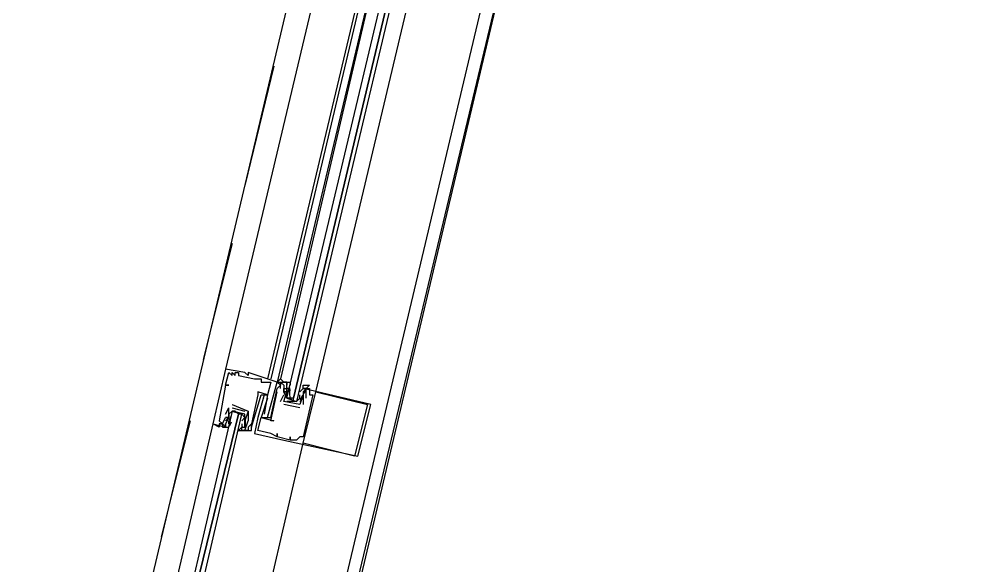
# Model space of a CAD drawing. Header units: feet. Extents: x -84 to 198, y -22 to 181.
# Drawn here: x 71.307 to 75.291, y 13.658 to 15.918 of the extents above; entities that cross this region are included whole.
import ezdxf

# ---------------------------------------------------------------- set-up
doc = ezdxf.new("R2010")
doc.units = ezdxf.units.FT
doc.layers.add('A-LINEA', color=7, linetype='CONTINUOUS')

msp = doc.modelspace()

# ---------------------------------------------------------------- linework, layer by layer
at = {"layer": 'A-LINEA'}
for p, q in [((73.6667, 17.6178), (71.9067, 10.1778)), ((71.3067, 11.2844), (72.7733, 17.4844)), ((72.0667, 11.1111), (73.5333, 17.2978)), ((72.7733, 17.0578), (72.16, 14.4711)), ((72.9467, 17.0178), (72.3333, 14.4311)), ((72.96, 17.0178), (72.3467, 14.4311)), ((72.9867, 17.0044), (72.3733, 14.4178)), ((72.9867, 17.0044), (72.3867, 14.4311)), ((72.5333, 14.3778), (73.1467, 16.9644)), ((72.36, 15.7244), (72.24, 15.2311)), ((72.1867, 14.9911), (72.0667, 14.5111)), ((72.16, 14.4711), (72.16, 14.4711)), ((72.1733, 14.4578), (72.1733, 14.4578)), ((72.1867, 14.4578), (72.1867, 14.4578)), ((72.1867, 14.4444), (72.1867, 14.4444)), ((72.2, 14.4578), (72.2, 14.4578)), ((72.2, 14.4444), (72.2, 14.4444)), ((72.2133, 14.4578), (72.2133, 14.4578)), ((72.2133, 14.4444), (72.2133, 14.4444)), ((72.24, 14.4578), (72.24, 14.4578)), ((72.2533, 14.4578), (72.2533, 14.4578)), ((72.2533, 14.4444), (72.2533, 14.4444)), ((72.28, 14.4311), (72.28, 14.4311)), ((72.2933, 14.4311), (72.2933, 14.4311)), ((72.3067, 14.4311), (72.3067, 14.4311)), ((72.3867, 14.4311), (72.3733, 14.4178)), ((72.3867, 14.4311), (72.3733, 14.4178)), ((72.3867, 14.4311), (72.3733, 14.4178)), ((72.16, 14.4044), (72.16, 14.4044)), ((72.16, 14.4044), (72.16, 14.4044)), ((72.1733, 14.4044), (72.1733, 14.4044)), ((72.3067, 14.4178), (72.3067, 14.4178)), ((72.3467, 14.4178), (72.3467, 14.4178)), ((72.3733, 14.4178), (72.3733, 14.4178)), ((72.3733, 14.4178), (72.3733, 14.4178)), ((72.3733, 14.3911), (72.3733, 14.3911)), ((72.3733, 14.3911), (72.3733, 14.3911)), ((72.3867, 14.4178), (72.3867, 14.4178)), ((72.3867, 14.4178), (72.3867, 14.4178)), ((72.3867, 14.4044), (72.3867, 14.4044)), ((72.3867, 14.4044), (72.3867, 14.4044)), ((72.3867, 14.4044), (72.3867, 14.4044)), ((72.3867, 14.3911), (72.3867, 14.3911)), ((72.4, 14.4044), (72.4, 14.4044)), ((72.4, 14.3911), (72.4, 14.3911)), ((72.4133, 14.4178), (72.4133, 14.4178)), ((72.4133, 14.4044), (72.4133, 14.4044)), ((72.4133, 14.3911), (72.4133, 14.3911)), ((72.4133, 14.3911), (72.4133, 14.3911)), ((72.4267, 14.3911), (72.4133, 14.3911)), ((72.4258, 14.3622), (72.4252, 14.3826)), ((72.4265, 14.3813), (72.4255, 14.3932)), ((72.4259, 14.376), (72.4256, 14.3943)), ((72.4267, 14.3911), (72.4267, 14.3911)), ((72.4667, 14.3778), (72.48, 14.3911)), ((72.48, 14.3911), (72.48, 14.3911)), ((72.4903, 14.387), (72.4818, 14.3708)), ((72.4933, 14.3911), (72.4933, 14.3911)), ((72.5067, 14.3911), (72.5067, 14.3911)), ((72.2933, 14.3778), (72.2933, 14.3778)), ((72.2933, 14.3644), (72.2933, 14.3644)), ((72.3067, 14.3644), (72.3067, 14.3644)), ((72.32, 14.3644), (72.32, 14.3644)), ((72.32, 14.3511), (72.32, 14.3511)), ((72.3333, 14.3644), (72.3333, 14.3644)), ((72.3333, 14.3644), (72.3333, 14.3644)), ((72.3333, 14.3511), (72.3333, 14.3511)), ((72.3733, 14.3778), (72.3733, 14.3778)), ((72.3867, 14.3378), (72.4, 14.3644)), ((72.4, 14.3778), (72.4, 14.3778)), ((72.4, 14.3778), (72.4, 14.3778)), ((72.4, 14.3644), (72.4, 14.3644)), ((72.4133, 14.3778), (72.4133, 14.3778)), ((72.4133, 14.3778), (72.4133, 14.3778)), ((72.4133, 14.3644), (72.4133, 14.3644)), ((72.4265, 14.3546), (72.4255, 14.3665)), ((72.4267, 14.3511), (72.44, 14.3378)), ((72.4667, 14.3778), (72.4667, 14.3778)), ((72.4667, 14.3511), (72.4667, 14.3511)), ((72.478, 14.3616), (72.4684, 14.3436)), ((72.4752, 14.3533), (72.4689, 14.3432)), ((72.48, 14.3778), (72.48, 14.3778)), ((72.48, 14.3644), (72.48, 14.3644)), ((72.48, 14.3644), (72.48, 14.3644)), ((72.48, 14.3644), (72.48, 14.3644)), ((72.48, 14.3511), (72.48, 14.3511)), ((72.48, 14.3511), (72.48, 14.3511)), ((72.4885, 14.38), (72.4823, 14.3698)), ((72.4933, 14.3511), (72.4933, 14.3511)), ((72.5067, 14.3644), (72.5067, 14.3644)), ((72.52, 14.3644), (72.52, 14.3644)), ((72.5333, 14.3778), (72.5333, 14.3778)), ((72.16, 14.2844), (72.1733, 14.3111)), ((72.1733, 14.3111), (72.1733, 14.3111)), ((72.1733, 14.3111), (72.1733, 14.3111)), ((72.1867, 14.3244), (72.2533, 14.2978)), ((72.1867, 14.3244), (72.1867, 14.3244)), ((72.1867, 14.3111), (72.1867, 14.3111)), ((72.1867, 14.3111), (72.24, 14.2978)), ((72.1867, 14.3111), (72.1867, 14.3111)), ((72.3867, 14.3378), (72.3867, 14.3378)), ((72.4, 14.3378), (72.4, 14.3378)), ((72.4, 14.3378), (72.4, 14.3378)), ((72.4667, 14.3111), (72.4, 14.3244)), ((72.4, 14.3244), (72.4, 14.3244)), ((72.4533, 14.3378), (72.4133, 14.3378)), ((72.4667, 14.3244), (72.4667, 14.3244)), ((72.4667, 14.3244), (72.4667, 14.3244)), ((72.4667, 14.3111), (72.4667, 14.3111)), ((72.48, 14.3244), (72.48, 14.3244)), ((72.7467, 14.3244), (72.7467, 14.3244)), ((72.76, 14.3244), (72.76, 14.3244)), ((72.16, 14.2844), (72.16, 14.2844)), ((72.16, 14.2711), (72.16, 14.2711)), ((72.16, 14.2711), (72.16, 14.2711)), ((72.1733, 14.2711), (72.1733, 14.2711)), ((72.1733, 14.2711), (72.1733, 14.2711)), ((72.1753, 14.2606), (72.1849, 14.2786)), ((72.1782, 14.2689), (72.1844, 14.279)), ((72.1867, 14.2844), (72.1867, 14.2844)), ((72.2, 14.2978), (72.2133, 14.2844)), ((72.2267, 14.2844), (72.2267, 14.2844)), ((72.2267, 14.2711), (72.2267, 14.2711)), ((72.24, 14.2978), (72.24, 14.2978)), ((72.24, 14.2978), (72.24, 14.2978)), ((72.2401, 14.2676), (72.2412, 14.2557)), ((72.2533, 14.2978), (72.2533, 14.2578)), ((72.2533, 14.2978), (72.2533, 14.2978)), ((72.2533, 14.2978), (72.2533, 14.2978)), ((72.2933, 14.2711), (72.2933, 14.2711)), ((72.3067, 14.2711), (72.3067, 14.2711)), ((72.3067, 14.2711), (72.3067, 14.2711)), ((72.32, 14.2844), (72.32, 14.2844)), ((72.3333, 14.2844), (72.3333, 14.2844)), ((72.3333, 14.2711), (72.3333, 14.2711)), ((72.3467, 14.2711), (72.3467, 14.2711)), ((72.0133, 14.2578), (71.8933, 13.7778)), ((72.1067, 14.2444), (72.1067, 14.2444)), ((72.1333, 14.2578), (72.1333, 14.2578)), ((72.1333, 14.2444), (72.1333, 14.2444)), ((72.1467, 14.2444), (72.1467, 14.2444)), ((72.1467, 14.2444), (72.1467, 14.2444)), ((72.16, 14.2578), (72.16, 14.2578)), ((72.16, 14.2444), (72.16, 14.2444)), ((72.16, 14.2311), (72.16, 14.2311)), ((72.1733, 14.2578), (72.1733, 14.2578)), ((72.1733, 14.2444), (72.1733, 14.2578)), ((72.1733, 14.2444), (72.1733, 14.2444)), ((72.1733, 14.2444), (72.1733, 14.2444)), ((72.1764, 14.2352), (72.1848, 14.2514)), ((72.1782, 14.2422), (72.1844, 14.2524)), ((72.2267, 14.2444), (72.2267, 14.2311)), ((72.2267, 14.2444), (72.2267, 14.2444)), ((72.2267, 14.2311), (72.2267, 14.2311)), ((72.2268, 14.2409), (72.2278, 14.229)), ((72.24, 14.2578), (72.24, 14.2578)), ((72.24, 14.2578), (72.24, 14.2578)), ((72.24, 14.2444), (72.24, 14.2444)), ((72.2408, 14.2462), (72.2411, 14.2279)), ((72.2409, 14.2601), (72.2414, 14.2397)), ((72.2533, 14.2578), (72.2533, 14.2578)), ((72.2533, 14.2311), (72.2533, 14.2311)), ((72.2667, 14.2444), (72.2667, 14.2444)), ((72.2667, 14.2444), (72.2667, 14.2444)), ((72.2667, 14.2311), (72.2667, 14.2311)), ((72.3467, 14.2578), (72.3467, 14.2578)), ((72.36, 14.2578), (72.36, 14.2578)), ((72.2267, 14.2178), (72.2267, 14.2178)), ((72.24, 14.2178), (72.24, 14.2178)), ((72.2533, 14.2178), (72.2533, 14.2178)), ((72.2667, 14.2178), (72.2667, 14.2178)), ((72.28, 14.2044), (72.28, 14.2044)), ((72.2933, 14.2178), (72.2933, 14.2178)), ((72.3467, 14.2044), (72.3467, 14.2044)), ((72.3733, 14.2044), (72.3733, 14.2044)), ((72.3733, 14.1911), (72.3733, 14.1911)), ((72.3733, 14.1911), (72.3733, 14.1911)), ((72.4267, 14.1911), (72.4267, 14.1911)), ((72.4667, 14.1911), (72.4667, 14.1911)), ((72.48, 14.1911), (72.48, 14.1911)), ((72.4, 14.1778), (72.4, 14.1778)), ((72.4267, 14.1778), (72.4267, 14.1778)), ((72.4267, 14.1778), (72.4267, 14.1778)), ((72.4533, 14.1778), (72.4533, 14.1778)), ((72.48, 14.1644), (72.48, 14.1644)), ((72.6933, 14.1111), (72.6933, 14.1111)), ((72.7067, 14.1111), (72.7067, 14.1111))]:
    msp.add_line(p, q, dxfattribs=at)
for points in [[(126.2667, 36.6311), (119.2267, 38.2978), (119.16, 37.9644), (109.12, 40.3378), (105.48, 24.9378), (96.3733, 27.2578), (96.2667, 26.7644), (92.6933, 27.6178), (92.1333, 25.2311), (89.6, 14.5378), (77.3867, 17.4311), (77.2267, 16.7778), (73.6667, 17.6178), (72.7067, 13.6044), (71.9067, 10.1778)], [(73.08, 16.9778), (72.4533, 14.3378), (72.44, 14.3378), (72.44, 14.3511), (73.0667, 16.9911), (72.44, 14.3511), (72.4267, 14.3511), (72.4133, 14.3511), (73.04, 16.9911)], [(72.16, 14.4711), (72.1067, 14.2444), (72.16, 14.2311), (72.16, 14.2444)], [(72.3333, 14.2711), (72.3733, 14.4178), (72.2533, 14.4578), (72.2533, 14.4444), (72.24, 14.4578), (72.16, 14.4711)], [(72.16, 14.4044), (72.1733, 14.4578), (72.1867, 14.4444), (72.1867, 14.4578), (72.2, 14.4444), (72.2, 14.4578), (72.2133, 14.4578), (72.2133, 14.4444), (72.28, 14.4311), (72.2933, 14.4311), (72.3067, 14.4311), (72.3067, 14.4178), (72.3467, 14.4178), (72.3333, 14.3644), (72.2933, 14.3778), (72.2933, 14.3644), (72.2667, 14.2444), (72.2667, 14.2444), (72.2533, 14.2311), (72.2533, 14.2178), (72.24, 14.2178), (72.2533, 14.2578)], [(72.3867, 14.4311), (72.4, 14.4178), (72.4, 14.4178)], [(72.3867, 14.4311), (72.4, 14.4178), (72.4, 14.4178)], [(72.3867, 14.4311), (72.4, 14.4178), (72.4, 14.4178)], [(72.16, 14.4044), (72.1733, 14.4044), (72.16, 14.4044), (72.1333, 14.2578), (72.1467, 14.2444), (72.1333, 14.2444), (72.1467, 14.2444), (72.16, 14.2711), (72.16, 14.2711)], [(72.32, 14.3644), (72.2933, 14.2711), (72.28, 14.2044), (72.4, 14.1778), (72.7067, 14.1111), (72.76, 14.3244), (72.48, 14.3911), (72.48, 14.3911)], [(72.4933, 14.3511), (72.4933, 14.3911), (72.5067, 14.3911), (72.5067, 14.3644), (72.52, 14.3644), (72.48, 14.1911), (72.4667, 14.1911), (72.4533, 14.1778), (72.4267, 14.1778), (72.4267, 14.1911), (72.4267, 14.1778), (72.3733, 14.1911), (72.3733, 14.2044), (72.3733, 14.1911), (72.3467, 14.2044), (72.2933, 14.2178), (72.3067, 14.2711), (72.36, 14.2578), (72.3467, 14.2578), (72.3733, 14.3778)], [(72.3333, 14.3511), (72.3067, 14.2711), (72.3467, 14.2711), (72.3733, 14.3911), (72.3867, 14.4044), (72.3867, 14.4178), (72.3867, 14.4044), (72.3733, 14.4178), (72.4133, 14.4178), (72.4133, 14.4044), (72.4133, 14.4044)], [(72.3867, 14.3911), (72.3867, 14.4044), (72.3867, 14.4178), (72.4, 14.4044), (72.4, 14.3778), (72.4, 14.3778)], [(72.4133, 14.3511), (72.4, 14.3778), (72.4133, 14.3778), (72.4, 14.3778), (72.4133, 14.3778), (72.4133, 14.4044), (72.4133, 14.4178), (72.4, 14.4178), (72.4267, 14.4178), (72.4267, 14.4044)], [(72.48, 14.3644), (72.4667, 14.3244), (72.4, 14.3378), (72.4133, 14.3778), (72.4, 14.3778), (72.4, 14.3911), (72.4133, 14.3911), (72.4133, 14.3778), (72.4133, 14.3911)], [(72.48, 14.3911), (72.48, 14.4044), (72.5067, 14.4044), (72.4933, 14.3911), (72.48, 14.3911), (72.4933, 14.3911), (72.48, 14.3778), (72.48, 14.3644), (72.48, 14.3511), (72.4667, 14.3378)], [(72.2267, 14.2178), (72.2667, 14.2178), (72.2667, 14.2444), (72.2667, 14.2311), (72.3067, 14.3644), (72.3333, 14.3644), (72.32, 14.2844)], [(72.4133, 14.3778), (72.4133, 14.3644), (72.4133, 14.3511), (72.4533, 14.3378), (72.4667, 14.3511), (72.4667, 14.3644)], [(72.7467, 14.3244), (72.6933, 14.1111), (72.48, 14.1644), (72.5333, 14.3778), (72.7467, 14.3244)], [(72.48, 14.3778), (72.48, 14.3644), (72.48, 14.3511), (72.48, 14.3644)], [(72.48, 14.3511), (72.48, 14.3511), (72.48, 14.3244)], [(72.16, 14.2578), (72.1733, 14.2711), (72.16, 14.2711), (72.1733, 14.2711), (72.1733, 14.3111)], [(71.9333, 13.0178), (72.2267, 14.2844), (72.2133, 14.2844), (71.9067, 13.0311), (72.2133, 14.2844), (72.2, 14.2978), (72.1867, 14.2978), (71.8933, 13.0311)], [(72.24, 14.2844), (72.1867, 14.2978), (72.1733, 14.2844), (72.1733, 14.2711), (72.16, 14.2711), (72.1733, 14.2711), (72.16, 14.2444), (72.16, 14.2311), (72.1467, 14.2444), (72.1467, 14.2311), (72.1733, 14.2311)], [(72.1733, 14.2711), (72.1733, 14.2844), (72.1867, 14.2978), (72.2267, 14.2844), (72.24, 14.2711), (72.2267, 14.2578)], [(72.2267, 14.2311), (72.2133, 14.2178), (72.24, 14.2178), (72.2267, 14.2178), (72.2267, 14.2311), (72.24, 14.2311), (72.24, 14.2444), (72.24, 14.2578), (72.24, 14.2844)], [(72.2533, 14.2978), (72.24, 14.2578), (72.24, 14.2444)], [(72.1333, 14.2444), (72.1333, 14.2311), (72.1067, 14.2444), (71.8267, 13.0444)], [(72.1333, 14.2444), (72.1333, 14.2311), (72.1067, 14.2444)], [(72.1333, 14.2444), (72.1333, 14.2311), (72.1067, 14.2444)], [(71.7733, 11.1778), (72.2, 12.9511), (72.48, 14.1644)]]:
    msp.add_lwpolyline(points, dxfattribs=at)

doc.saveas('drawing.dxf')
